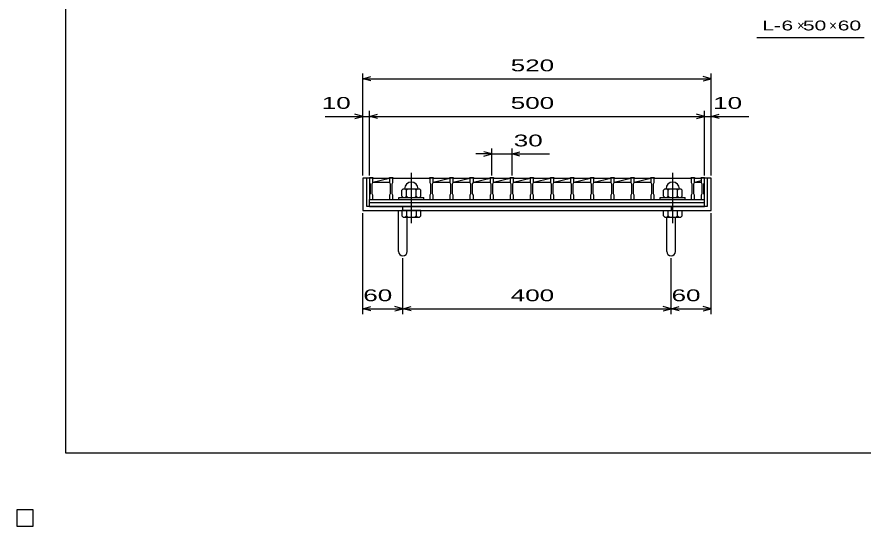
# Model space of a CAD drawing. Units: millimetres, scale not verified. Extents: x -1456 to 1385, y -1026 to 843.
# Drawn here: x -1456 to -193, y -1026 to -267 of the extents above; entities that cross this region are included whole.
import ezdxf
from ezdxf.enums import TextEntityAlignment as Align

# ---------------------------------------------------------------- set-up
doc = ezdxf.new("R2010")
doc.units = ezdxf.units.MM
doc.header["$LTSCALE"] = 8
doc.linetypes.add('CHAIN', pattern=[18.5, 12, -1.5, 3.5, -1.5])
for name, color, linetype, lineweight in [('0_2', 150, 'Continuous', 25), ('16', 3, 'Continuous', 25), ('19', 6, 'Continuous', 25), ('22', 4, 'Continuous', 25)]:
    doc.layers.add(name, color=color, linetype=linetype, lineweight=lineweight)
doc.styles.add('ベクトル', font='')
doc.styles.get('ベクトル').set_extended_font_data('ベクトル')

msp = doc.modelspace()

# ---------------------------------------------------------------- linework, layer by layer
at = {"layer": '0_2'}
for p, q in [((-1383.2, -917.2), (-1383.2, 842.8)), ((1384.8, -917.2), (-1383.2, -917.2))]:
    msp.add_line(p, q, dxfattribs=at)
at = {"layer": '16', "linetype": 'CHAIN'}
for p, q in [((-867.5, -574.4), (-867.5, -499.4)), ((-477.5, -574.4), (-477.5, -499.4))]:
    msp.add_line(p, q, dxfattribs=at)
at = {"layer": '16'}
for p, q in [((-930, -507), (-930, -506.3)), ((-930, -506.3), (-925, -506.3)), ((-930, -507), (-930, -513.5)), ((-925, -507), (-930, -507)), ((-930, -507), (-930, -539)), ((-930, -513.5), (-929, -515.5)), ((-929, -515.5), (-929, -530.5)), ((-926, -515.5), (-925, -513.5)), ((-926, -530.5), (-926, -515.5)), ((-925, -506.3), (-925, -507)), ((-925, -513.5), (-925, -507)), ((-925, -507), (-900, -507)), ((-925, -513), (-900, -507)), ((-925, -513), (-900, -513)), ((-900, -507), (-900, -506.3)), ((-900, -506.3), (-895, -506.3)), ((-900, -507), (-900, -513.5)), ((-895, -507), (-900, -507)), ((-900, -513.5), (-899, -515.5)), ((-899, -515.5), (-899, -530.5)), ((-896, -515.5), (-895, -513.5)), ((-896, -530.5), (-896, -515.5)), ((-895, -506.3), (-895, -507)), ((-895, -513.5), (-895, -507)), ((-895, -507), (-840, -507)), ((-840, -507), (-840, -506.3)), ((-840, -506.3), (-835, -506.3)), ((-840, -507), (-840, -513.5)), ((-835, -507), (-840, -507)), ((-840, -513.5), (-839, -515.5)), ((-839, -515.5), (-839, -530.5)), ((-836, -515.5), (-835, -513.5)), ((-836, -530.5), (-836, -515.5)), ((-835, -506.3), (-835, -507)), ((-835, -513.5), (-835, -507)), ((-835, -507), (-810, -507)), ((-835, -513), (-810, -507)), ((-835, -513), (-810, -513)), ((-810, -507), (-810, -506.3)), ((-810, -506.3), (-805, -506.3)), ((-810, -507), (-810, -513.5)), ((-805, -507), (-810, -507)), ((-810, -513.5), (-809, -515.5)), ((-809, -515.5), (-809, -530.5)), ((-806, -515.5), (-805, -513.5)), ((-806, -530.5), (-806, -515.5)), ((-805, -506.3), (-805, -507)), ((-805, -513.5), (-805, -507)), ((-805, -507), (-780, -507)), ((-805, -513), (-780, -507)), ((-805, -513), (-780, -513)), ((-780, -507), (-780, -506.3)), ((-780, -506.3), (-775, -506.3)), ((-780, -507), (-780, -513.5)), ((-775, -507), (-780, -507)), ((-780, -513.5), (-779, -515.5)), ((-779, -515.5), (-779, -530.5)), ((-776, -515.5), (-775, -513.5)), ((-776, -530.5), (-776, -515.5)), ((-775, -506.3), (-775, -507)), ((-775, -513.5), (-775, -507)), ((-775, -507), (-750, -507)), ((-775, -513), (-750, -507)), ((-775, -513), (-750, -513)), ((-750, -507), (-750, -506.3)), ((-750, -506.3), (-745, -506.3)), ((-750, -507), (-750, -513.5)), ((-745, -507), (-750, -507)), ((-750, -513.5), (-749, -515.5)), ((-749, -515.5), (-749, -530.5)), ((-746, -515.5), (-745, -513.5)), ((-746, -530.5), (-746, -515.5)), ((-745, -506.3), (-745, -507)), ((-745, -513.5), (-745, -507)), ((-745, -507), (-720, -507)), ((-745, -513), (-720, -507)), ((-745, -513), (-720, -513)), ((-720, -507), (-720, -506.3)), ((-720, -506.3), (-715, -506.3)), ((-720, -507), (-720, -513.5)), ((-715, -507), (-720, -507)), ((-720, -513.5), (-719, -515.5)), ((-719, -515.5), (-719, -530.5)), ((-716, -515.5), (-715, -513.5)), ((-716, -530.5), (-716, -515.5)), ((-715, -506.3), (-715, -507)), ((-715, -513.5), (-715, -507)), ((-715, -507), (-690, -507)), ((-715, -513), (-690, -507)), ((-715, -513), (-690, -513)), ((-690, -507), (-690, -506.3)), ((-690, -506.3), (-685, -506.3)), ((-690, -507), (-690, -513.5)), ((-685, -507), (-690, -507)), ((-690, -513.5), (-689, -515.5)), ((-689, -515.5), (-689, -530.5)), ((-686, -515.5), (-685, -513.5)), ((-686, -530.5), (-686, -515.5)), ((-685, -506.3), (-685, -507)), ((-685, -513.5), (-685, -507)), ((-685, -507), (-660, -507)), ((-685, -513), (-660, -507)), ((-685, -513), (-660, -513)), ((-660, -507), (-660, -506.3)), ((-660, -506.3), (-655, -506.3)), ((-660, -507), (-660, -513.5)), ((-655, -507), (-660, -507)), ((-660, -513.5), (-659, -515.5)), ((-659, -515.5), (-659, -530.5)), ((-656, -515.5), (-655, -513.5)), ((-656, -530.5), (-656, -515.5)), ((-655, -506.3), (-655, -507)), ((-655, -513.5), (-655, -507)), ((-655, -507), (-630, -507)), ((-655, -513), (-630, -507)), ((-655, -513), (-630, -513)), ((-630, -507), (-630, -506.3)), ((-630, -506.3), (-625, -506.3)), ((-630, -507), (-630, -513.5)), ((-625, -507), (-630, -507)), ((-630, -513.5), (-629, -515.5)), ((-629, -515.5), (-629, -530.5)), ((-626, -515.5), (-625, -513.5)), ((-626, -530.5), (-626, -515.5)), ((-625, -506.3), (-625, -507)), ((-625, -513.5), (-625, -507)), ((-625, -507), (-600, -507)), ((-625, -513), (-600, -507)), ((-625, -513), (-600, -513)), ((-600, -507), (-600, -506.3)), ((-600, -506.3), (-595, -506.3)), ((-600, -507), (-600, -513.5)), ((-595, -507), (-600, -507)), ((-600, -513.5), (-599, -515.5)), ((-599, -515.5), (-599, -530.5)), ((-596, -515.5), (-595, -513.5)), ((-596, -530.5), (-596, -515.5)), ((-595, -506.3), (-595, -507)), ((-595, -513.5), (-595, -507)), ((-595, -507), (-570, -507)), ((-595, -513), (-570, -507)), ((-595, -513), (-570, -513)), ((-570, -507), (-570, -506.3)), ((-570, -506.3), (-565, -506.3)), ((-570, -507), (-570, -513.5)), ((-565, -507), (-570, -507)), ((-570, -513.5), (-569, -515.5)), ((-569, -515.5), (-569, -530.5)), ((-566, -515.5), (-565, -513.5)), ((-566, -530.5), (-566, -515.5)), ((-565, -506.3), (-565, -507)), ((-565, -513.5), (-565, -507)), ((-565, -507), (-540, -507)), ((-565, -513), (-540, -507)), ((-565, -513), (-540, -513)), ((-540, -507), (-540, -506.3)), ((-540, -506.3), (-535, -506.3)), ((-540, -507), (-540, -513.5)), ((-535, -507), (-540, -507)), ((-540, -513.5), (-539, -515.5)), ((-539, -515.5), (-539, -530.5)), ((-536, -515.5), (-535, -513.5)), ((-536, -530.5), (-536, -515.5)), ((-535, -506.3), (-535, -507)), ((-535, -513.5), (-535, -507)), ((-535, -507), (-510, -507)), ((-535, -513), (-510, -507)), ((-535, -513), (-510, -513)), ((-510, -507), (-510, -506.3)), ((-510, -506.3), (-505, -506.3)), ((-510, -507), (-510, -513.5)), ((-505, -507), (-510, -507)), ((-510, -513.5), (-509, -515.5)), ((-509, -515.5), (-509, -530.5)), ((-506, -515.5), (-505, -513.5)), ((-506, -530.5), (-506, -515.5)), ((-505, -506.3), (-505, -507)), ((-505, -513.5), (-505, -507)), ((-505, -507), (-450, -507)), ((-450, -507), (-450, -506.3)), ((-450, -506.3), (-445, -506.3)), ((-450, -507), (-450, -513.5)), ((-445, -507), (-450, -507)), ((-450, -513.5), (-449, -515.5)), ((-449, -515.5), (-449, -530.5)), ((-446, -515.5), (-445, -513.5)), ((-446, -530.5), (-446, -515.5)), ((-445, -506.3), (-445, -507)), ((-445, -513.5), (-445, -507)), ((-445, -507), (-435, -507)), ((-445, -513), (-435, -510.6)), ((-445, -513), (-435, -513)), ((-435, -507), (-435, -506.3)), ((-435, -506.3), (-430, -506.3)), ((-435, -507), (-435, -513.5)), ((-430, -507), (-435, -507)), ((-435, -513.5), (-434, -515.5)), ((-434, -515.5), (-434, -530.5)), ((-431, -515.5), (-430, -513.5)), ((-431, -530.5), (-431, -515.5)), ((-430, -506.3), (-430, -507)), ((-430, -513.5), (-430, -507)), ((-430, -539), (-430, -507)), ((-879.5, -523), (-881.5, -525)), ((-881.5, -534), (-881.5, -525)), ((-879.5, -523), (-855.5, -523)), ((-874.5, -525), (-876.5, -523)), ((-874.5, -525), (-872.5, -523)), ((-874.5, -534), (-874.5, -525)), ((-860.5, -525), (-862.5, -523)), ((-860.5, -525), (-858.5, -523)), ((-860.5, -534), (-860.5, -525)), ((-853.5, -525), (-855.5, -523)), ((-853.5, -534), (-853.5, -525)), ((-489.5, -523), (-491.5, -525)), ((-491.5, -534), (-491.5, -525)), ((-489.5, -523), (-465.5, -523)), ((-484.5, -525), (-486.5, -523)), ((-484.5, -525), (-482.5, -523)), ((-484.5, -534), (-484.5, -525)), ((-470.5, -525), (-472.5, -523)), ((-470.5, -525), (-468.5, -523)), ((-470.5, -534), (-470.5, -525)), ((-463.5, -525), (-465.5, -523)), ((-463.5, -534), (-463.5, -525)), ((-929, -530.5), (-930, -532.5)), ((-930, -532.5), (-930, -539)), ((-930, -539), (-925, -539)), ((-930, -539), (-430, -539)), ((-930, -543.5), (-930, -539)), ((-925, -532.5), (-926, -530.5)), ((-925, -539), (-925, -532.5)), ((-925, -539), (-900, -539)), ((-899, -530.5), (-900, -532.5)), ((-900, -532.5), (-900, -539)), ((-900, -539), (-895, -539)), ((-895, -532.5), (-896, -530.5)), ((-895, -539), (-895, -532.5)), ((-895, -539), (-840, -539)), ((-886, -539), (-886, -536)), ((-886, -536), (-849, -536)), ((-886, -539), (-849, -539)), ((-881.5, -534), (-879.5, -536)), ((-876.5, -536), (-874.5, -534)), ((-874.5, -534), (-872.5, -536)), ((-862.5, -536), (-860.5, -534)), ((-860.5, -534), (-858.5, -536)), ((-855.5, -536), (-853.5, -534)), ((-849, -539), (-849, -536)), ((-839, -530.5), (-840, -532.5)), ((-840, -532.5), (-840, -539)), ((-840, -539), (-835, -539)), ((-835, -532.5), (-836, -530.5)), ((-835, -539), (-835, -532.5)), ((-835, -539), (-810, -539)), ((-809, -530.5), (-810, -532.5)), ((-810, -532.5), (-810, -539)), ((-810, -539), (-805, -539)), ((-805, -532.5), (-806, -530.5)), ((-805, -539), (-805, -532.5)), ((-805, -539), (-780, -539)), ((-779, -530.5), (-780, -532.5)), ((-780, -532.5), (-780, -539)), ((-780, -539), (-775, -539)), ((-775, -532.5), (-776, -530.5)), ((-775, -539), (-775, -532.5)), ((-775, -539), (-750, -539)), ((-749, -530.5), (-750, -532.5)), ((-750, -532.5), (-750, -539)), ((-750, -539), (-745, -539)), ((-745, -532.5), (-746, -530.5)), ((-745, -539), (-745, -532.5)), ((-745, -539), (-720, -539)), ((-719, -530.5), (-720, -532.5)), ((-720, -532.5), (-720, -539)), ((-720, -539), (-715, -539)), ((-715, -532.5), (-716, -530.5)), ((-715, -539), (-715, -532.5)), ((-715, -539), (-690, -539)), ((-689, -530.5), (-690, -532.5)), ((-690, -532.5), (-690, -539)), ((-690, -539), (-685, -539)), ((-685, -532.5), (-686, -530.5)), ((-685, -539), (-685, -532.5)), ((-685, -539), (-660, -539)), ((-659, -530.5), (-660, -532.5)), ((-660, -532.5), (-660, -539)), ((-660, -539), (-655, -539)), ((-655, -532.5), (-656, -530.5)), ((-655, -539), (-655, -532.5)), ((-655, -539), (-630, -539)), ((-629, -530.5), (-630, -532.5)), ((-630, -532.5), (-630, -539)), ((-630, -539), (-625, -539)), ((-625, -532.5), (-626, -530.5)), ((-625, -539), (-625, -532.5)), ((-625, -539), (-600, -539)), ((-599, -530.5), (-600, -532.5)), ((-600, -532.5), (-600, -539)), ((-600, -539), (-595, -539)), ((-595, -532.5), (-596, -530.5)), ((-595, -539), (-595, -532.5)), ((-595, -539), (-570, -539)), ((-569, -530.5), (-570, -532.5)), ((-570, -532.5), (-570, -539)), ((-570, -539), (-565, -539)), ((-565, -532.5), (-566, -530.5)), ((-565, -539), (-565, -532.5)), ((-565, -539), (-540, -539)), ((-539, -530.5), (-540, -532.5)), ((-540, -532.5), (-540, -539)), ((-540, -539), (-535, -539)), ((-535, -532.5), (-536, -530.5)), ((-535, -539), (-535, -532.5)), ((-535, -539), (-510, -539)), ((-509, -530.5), (-510, -532.5)), ((-510, -532.5), (-510, -539)), ((-510, -539), (-505, -539)), ((-505, -532.5), (-506, -530.5)), ((-505, -539), (-505, -532.5)), ((-505, -539), (-450, -539)), ((-496, -539), (-496, -536)), ((-496, -536), (-459, -536)), ((-496, -539), (-459, -539)), ((-491.5, -534), (-489.5, -536)), ((-486.5, -536), (-484.5, -534)), ((-484.5, -534), (-482.5, -536)), ((-472.5, -536), (-470.5, -534)), ((-470.5, -534), (-468.5, -536)), ((-465.5, -536), (-463.5, -534)), ((-459, -539), (-459, -536)), ((-449, -530.5), (-450, -532.5)), ((-450, -532.5), (-450, -539)), ((-450, -539), (-445, -539)), ((-445, -532.5), (-446, -530.5)), ((-445, -539), (-445, -532.5)), ((-445, -539), (-435, -539)), ((-434, -530.5), (-435, -532.5)), ((-435, -532.5), (-435, -539)), ((-435, -539), (-430, -539)), ((-430, -532.5), (-431, -530.5)), ((-430, -539), (-430, -532.5)), ((-430, -543.5), (-430, -539)), ((-930, -543.5), (-430, -543.5)), ((-930, -549.5), (-930, -543.5)), ((-930, -549.5), (-430, -549.5)), ((-430, -549.5), (-430, -543.5)), ((-1432, -1002), (-1456, -1002)), ((-1456, -1002), (-1456, -1026)), ((-1432, -1002), (-1456, -1002)), ((-1456, -1002), (-1456, -1026)), ((-1432, -1002), (-1456, -1002)), ((-1456, -1002), (-1456, -1026)), ((-1432, -1002), (-1456, -1002)), ((-1456, -1002), (-1456, -1026)), ((-1432, -1002), (-1456, -1002)), ((-1456, -1002), (-1456, -1026)), ((-1432, -1026), (-1432, -1002)), ((-1432, -1026), (-1432, -1002)), ((-1432, -1026), (-1432, -1002)), ((-1432, -1026), (-1432, -1002)), ((-1432, -1026), (-1432, -1002)), ((-1456, -1026), (-1432, -1026)), ((-1456, -1026), (-1432, -1026)), ((-1456, -1026), (-1432, -1026)), ((-1456, -1026), (-1432, -1026)), ((-1456, -1026), (-1432, -1026))]:
    msp.add_line(p, q, dxfattribs=at)
for centre in [(-867.5, -523), (-477.5, -523)]:
    msp.add_arc(centre, 10, 0, 180, dxfattribs=at)
at = {"layer": '19'}
for p, q in [((-930, -507), (-940, -507)), ((-940, -507), (-940, -555.5)), ((-934, -549.5), (-934, -507)), ((-420, -507), (-430, -507)), ((-426, -507), (-426, -549.5)), ((-420, -555.5), (-420, -507)), ((-940, -555.5), (-420, -555.5)), ((-426, -549.5), (-934, -549.5)), ((-886.5, -616.61), (-886.5, -555.5)), ((-881.5, -555.5), (-881.5, -563.5)), ((-853.5, -555.5), (-881.5, -555.5)), ((-880, -555.5), (-880, -549.5)), ((-874.5, -555.5), (-874.5, -563.5)), ((-860.5, -555.5), (-860.5, -563.5)), ((-853.5, -563.5), (-853.5, -555.5)), ((-491.5, -563.5), (-491.5, -555.5)), ((-491.5, -555.5), (-463.5, -555.5)), ((-484.5, -563.5), (-484.5, -555.5)), ((-480, -549.5), (-480, -555.5)), ((-470.5, -563.5), (-470.5, -555.5)), ((-463.5, -563.5), (-463.5, -555.5)), ((-881.5, -563.5), (-879.5, -565.5)), ((-879.5, -565.5), (-855.5, -565.5)), ((-874.5, -563.5), (-876.5, -565.5)), ((-872.5, -565.5), (-874.5, -563.5)), ((-873.5, -616.61), (-873.5, -565.5)), ((-860.5, -563.5), (-862.5, -565.5)), ((-858.5, -565.5), (-860.5, -563.5)), ((-855.5, -565.5), (-853.5, -563.5)), ((-489.5, -565.5), (-491.5, -563.5)), ((-489.5, -565.5), (-465.5, -565.5)), ((-486.5, -565.5), (-484.5, -563.5)), ((-486.5, -616.61), (-486.5, -565.5)), ((-482.5, -565.5), (-484.5, -563.5)), ((-473.5, -616.61), (-473.5, -565.5)), ((-472.5, -565.5), (-470.5, -563.5)), ((-468.5, -565.5), (-470.5, -563.5)), ((-465.5, -565.5), (-463.5, -563.5))]:
    msp.add_line(p, q, dxfattribs=at)
for centre in [(-880, -616.61), (-480, -616.61)]:
    msp.add_arc(centre, 6.5, 180, 0, dxfattribs=at)
at = {"layer": '22'}
for p, q in [((-352, -297.5), (-192, -297.5)), ((-940, -503), (-940, -351)), ((-420, -503), (-420, -351)), ((-940, -359), (-928, -355.8)), ((-928, -362.2), (-940, -359)), ((-940, -359), (-420, -359)), ((-420, -359), (-432, -355.8)), ((-432, -362.2), (-420, -359)), ((-996, -415), (-940, -415)), ((-940, -415), (-952, -411.8)), ((-952, -418.2), (-940, -415)), ((-940, -503), (-940, -407)), ((-940, -415), (-930, -415)), ((-930, -503), (-930, -407)), ((-930, -415), (-918, -411.8)), ((-918, -418.2), (-930, -415)), ((-930, -415), (-430, -415)), ((-430, -415), (-442, -411.8)), ((-442, -418.2), (-430, -415)), ((-430, -503), (-430, -407)), ((-430, -415), (-420, -415)), ((-420, -503), (-420, -407)), ((-420, -415), (-408, -411.8)), ((-408, -418.2), (-420, -415)), ((-420, -415), (-364, -415)), ((-747.5, -503), (-747.5, -463)), ((-717.5, -463), (-717.5, -503)), ((-747.5, -471), (-771.5, -471)), ((-747.5, -471), (-759.5, -467.8)), ((-759.5, -474.2), (-747.5, -471)), ((-747.5, -471), (-717.5, -471)), ((-717.5, -471), (-705.5, -467.8)), ((-705.5, -474.2), (-717.5, -471)), ((-717.5, -471), (-661.5, -471)), ((-940, -709.9), (-940, -559.5)), ((-420, -709.9), (-420, -559.5)), ((-880, -709.9), (-880, -626.7)), ((-480, -709.9), (-480, -626.7)), ((-940, -701.9), (-928, -698.7)), ((-928, -705.1), (-940, -701.9)), ((-940, -701.9), (-880, -701.9)), ((-880, -701.9), (-892, -698.7)), ((-892, -705.1), (-880, -701.9)), ((-880, -701.9), (-868, -698.7)), ((-868, -705.1), (-880, -701.9)), ((-880, -701.9), (-480, -701.9)), ((-480, -701.9), (-492, -698.7)), ((-492, -705.1), (-480, -701.9)), ((-480, -701.9), (-468, -698.7)), ((-468, -705.1), (-480, -701.9)), ((-480, -701.9), (-420, -701.9)), ((-420, -701.9), (-432, -698.7)), ((-432, -705.1), (-420, -701.9))]:
    msp.add_line(p, q, dxfattribs=at)
at = {"layer": '22', "color": 2}
for p, q in [((-1432, -1002), (-1456, -1002)), ((-1456, -1002), (-1456, -1026)), ((-1432, -1002), (-1456, -1002)), ((-1456, -1002), (-1456, -1026)), ((-1432, -1002), (-1456, -1002)), ((-1456, -1002), (-1456, -1026)), ((-1432, -1026), (-1432, -1002)), ((-1432, -1026), (-1432, -1002)), ((-1432, -1026), (-1432, -1002)), ((-1456, -1026), (-1432, -1026)), ((-1456, -1026), (-1432, -1026)), ((-1456, -1026), (-1432, -1026))]:
    msp.add_line(p, q, dxfattribs=at)

# ---------------------------------------------------------------- texts
at = {"layer": '22', "color": 2, "style": 'ベクトル'}
for s, height, width, p in [('L-', 14.66, 1.6, (-344, -279.5)), (' 6 ', 14.66, 1.6, (-324, -279.5)), (' 50 ', 14.66, 1.6, (-292, -279.5)), (' 60 ', 14.66, 1.6, (-240, -279.5)), (' 520 ', 17.6, 1.65, (-730, -339)), (' 10 ', 17.6, 1.65, (-1012, -395)), (' 500 ', 17.6, 1.65, (-730, -395)), (' 10 ', 17.6, 1.65, (-428, -395)), (' 30 ', 17.6, 1.65, (-725.5, -451)), (' 60 ', 17.6, 1.65, (-950, -681.9)), (' 400 ', 17.6, 1.65, (-730, -681.9)), (' 60 ', 17.6, 1.65, (-490, -681.9))]:
    msp.add_text(s, height=height, dxfattribs=dict(at, width=width)).set_placement(p, align=Align.MIDDLE_LEFT)
for p in [(-292, -279.5), (-244, -279.5)]:
    msp.add_text('×', height=14.66, dxfattribs=at).set_placement(p, align=Align.MIDDLE_LEFT)

doc.saveas('drawing.dxf')
